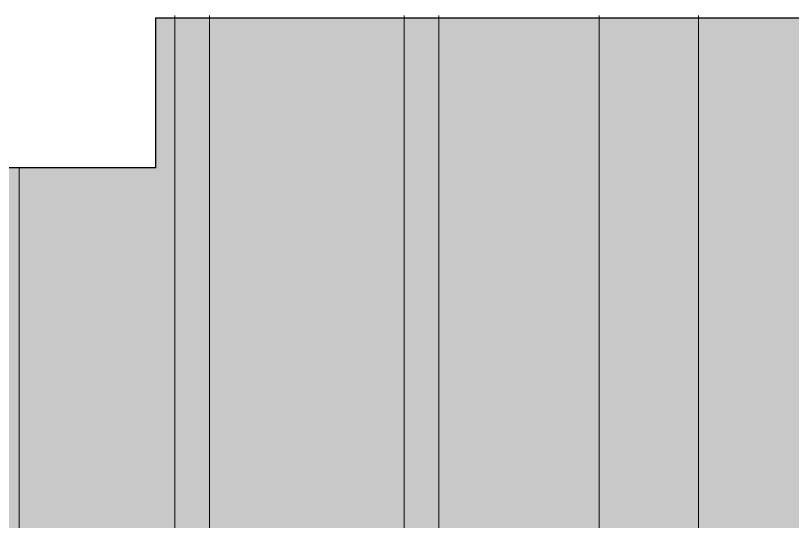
# Model space of a CAD drawing. Header units: millimetres. Extents: x -164500 to 426394, y -51911 to 102118.
# Drawn here: x 327907 to 345855, y 15716 to 27400 of the extents above; entities that cross this region are included whole.
import ezdxf

# ---------------------------------------------------------------- set-up
doc = ezdxf.new("R2010")
doc.units = ezdxf.units.MM
for name, color, linetype, lineweight in [('A-DETL-2', 7, 'Continuous', 5), ('A-GENM', 7, 'Continuous', 9), ('A-WALL', 7, 'Continuous', 5), ('Оси', 7, 'Continuous', 9)]:
    doc.layers.add(name, color=color, linetype=linetype, lineweight=lineweight)
doc.layers.add('A-DETL-GENF-3', color=7, linetype='Continuous', lineweight=9, true_color=0xc0c0c0)
doc.layers.add('A-WALL-FNSH-1', color=9, linetype='Continuous', lineweight=5, true_color=0x808080)

# ---------------------------------------------------------------- blocks, each defined once
blk = doc.blocks.new('парапет10 - парапет-22960140-Объем проектирования 3 этажа')
at = {"layer": 'A-GENM'}
blk.add_line((41920, 23888), (33920, 23888), dxfattribs=at)

msp = doc.modelspace()

# ---------------------------------------------------------------- hatches: boundary and pattern name
at = {"layer": 'A-DETL-GENF-3'}
msp.add_hatch(color=256, dxfattribs=at).paths.add_polyline_path([(343246.533, 11900), (355387.402, 11900), (355387.402, 12300), (355747.039, 12300), (355747.039, 27340.071), (331147.039, 27340.071), (331147.039, 23880.071), (323147.039, 23880.071), (323147.039, 27400.071), (289007.411, 27400.071), (289007.411, 15407.278), (331607.402, 15407.278), (331607.402, 12300), (332007.402, 12300), (332007.402, 11900), (341137.402, 11900)])

# ---------------------------------------------------------------- linework, layer by layer
at = {"layer": 'A-DETL-2'}
for p, q in [((355747.039, 27340.071), (331147.039, 27340.071)), ((331147.039, 27340.071), (331147.039, 23880.071)), ((331147.039, 23880.071), (323147.039, 23880.071))]:
    msp.add_line(p, q, dxfattribs=at)
at = {"layer": 'A-WALL'}
for p, q in [((333787.402, 27350), (336887.402, 27350)), ((337987.689, 27350), (338887.689, 27350)), ((339987.402, 27350), (342487.402, 27350)), ((343987.402, 27350), (347087.402, 27350))]:
    msp.add_line(p, q, dxfattribs=at)
at = {"layer": 'A-WALL-FNSH-1'}
for p, q in [((333787.402, 27350), (331137.402, 27350)), ((331137.402, 27350), (331137.402, 23888.178)), ((333787.402, 27340.071), (333787.402, 27350)), ((337987.689, 27350), (336887.402, 27350)), ((336887.402, 27350), (336887.402, 27340.071)), ((337987.689, 27340.071), (337987.689, 27350)), ((339987.402, 27350), (338887.689, 27350)), ((338887.689, 27350), (338887.689, 27340.071)), ((339987.402, 27340.071), (339987.402, 27350)), ((343987.402, 27350), (342487.402, 27350)), ((342487.402, 27350), (342487.402, 27340.071)), ((343987.402, 27340.071), (343987.402, 27350))]:
    msp.add_line(p, q, dxfattribs=at)
at = {"layer": 'Оси'}
for points in [[(331587.402, -1906.259), (331587.402, 3093.741), (331587.402, 22398.071), (331587.402, 27398.071)], [(332871.78, -1906.259), (332871.78, -1316.349), (332387.402, -636.259), (332387.402, 4363.741), (332387.402, 22398.071), (332387.402, 27398.071)], [(336887.402, -1906.259), (336887.402, 3093.741), (336887.402, 22398.071), (336887.402, 27398.071)], [(338277.312, -1906.259), (338277.312, -1316.349), (337687.402, -636.259), (337687.402, 4363.741), (337687.402, 22398.071), (337687.402, 27398.071)], [(341387.402, -1906.259), (341387.402, 3093.741), (341387.402, 22398.071), (341387.402, 27398.071)], [(343687.402, -1906.259), (343687.402, 3093.741), (343687.402, 22398.071), (343687.402, 27398.071)], [(328887.182, -1906.259), (328887.182, -1316.349), (327987.402, -636.259), (327987.402, 4363.741), (327987.402, 18871.883), (327987.402, 23871.883)]]:
    msp.add_lwpolyline(points, dxfattribs=at)

# ---------------------------------------------------------------- block references
at = {"layer": 'A-GENM'}
msp.add_blockref('парапет10 - парапет-22960140-Объем проектирования 3 этажа', (289227.402, 0), dxfattribs=at)

doc.saveas('drawing.dxf')
